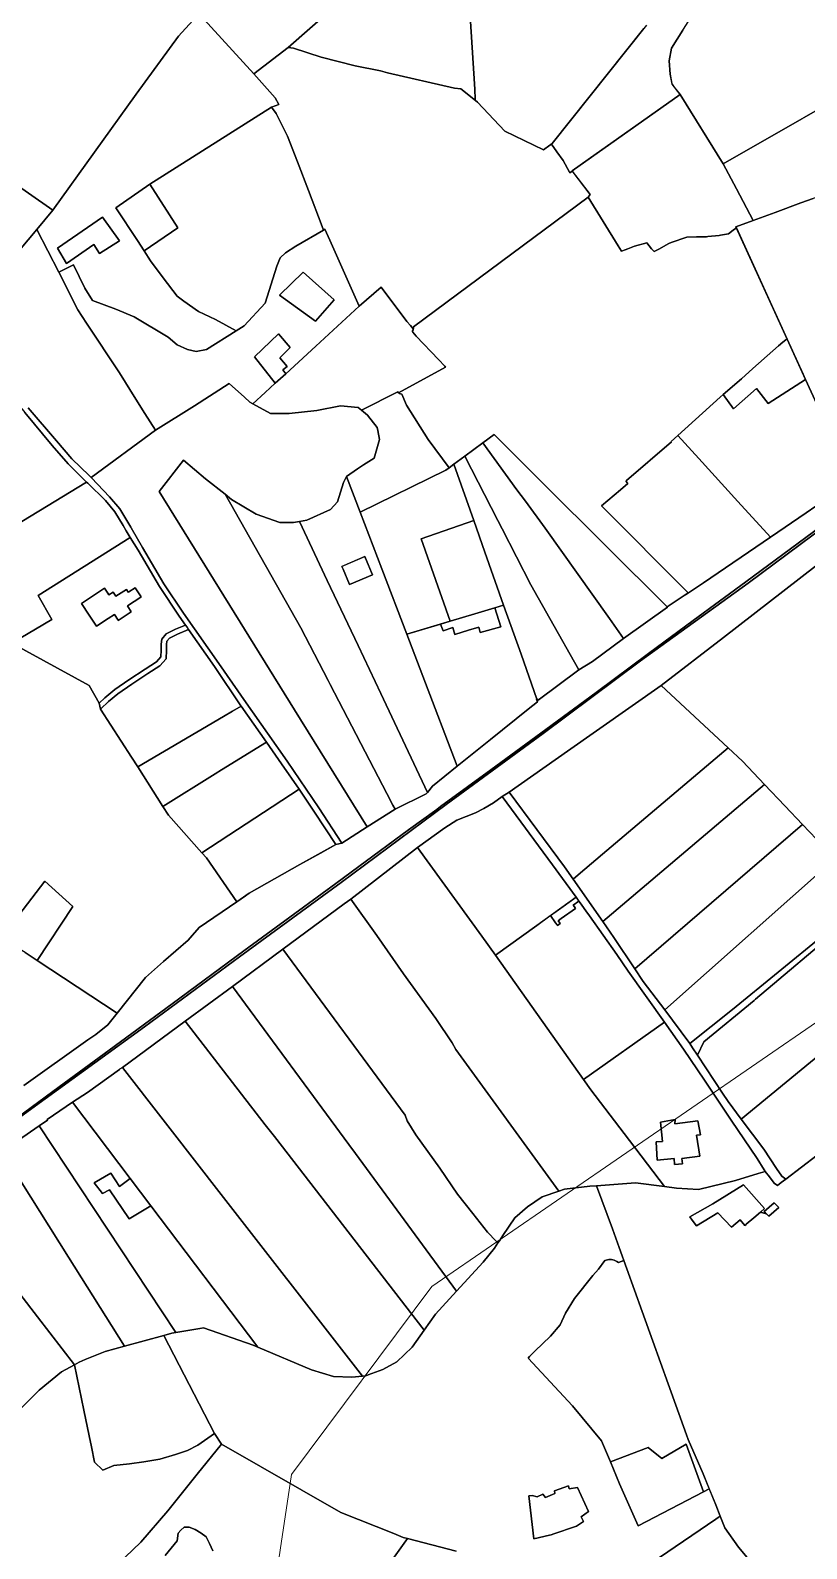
# Model space of a CAD drawing. Header units: metres. Extents: x 3 to 1027712, y 40 to 4430649.
# Drawn here: x 506058 to 506501, y 4409298 to 4410163 of the extents above; entities that cross this region are included whole.
import ezdxf

# ---------------------------------------------------------------- set-up
doc = ezdxf.new("R2010")
doc.units = ezdxf.units.M
doc.header["$MEASUREMENT"] = 0
doc.layers.add('A.ES.SDGC.CP.07003.cadastralparcel — CadastralParcel', color=1, linetype='Continuous')
doc.layers.add('Carreteras_5_km', color=2, linetype='Continuous', lineweight=30)
doc.layers.add('Zonas_Interes_Minero_5_km', color=7, linetype='Continuous', lineweight=9, true_color=0xc0fac1)

msp = doc.modelspace()

# ---------------------------------------------------------------- linework, layer by layer
at = {"layer": 'A.ES.SDGC.CP.07003.cadastralparcel — CadastralParcel', "color": 7, "linetype": 'Continuous', "flags": 128}
for points in [[(506556.46, 4410107.17), (506548.37, 4410127.79), (506543.91, 4410139.16), (506452.92, 4410087.17), (506428.53, 4410126.55), (506423.82, 4410132.38), (506422.71, 4410138.2), (506422.16, 4410145.68), (506423.54, 4410152.89), (506429.92, 4410163.14), (506431.98, 4410166.44), (506436.85, 4410174.23), (506444.32, 4410186.75), (506445.89, 4410189.96), (506449.83, 4410209.63), (506452.6, 4410229.49), (506497.89, 4410250.25), (506501.37, 4410251.84), (506524.14, 4410191.33), (506554.98, 4410203.71), (506584.6, 4410118.89), (506556.46, 4410107.17)], [(506242.06, 4410186), (506251.2, 4410189.55), (506253.38, 4410189.87), (506258.44, 4410190.59), (506265.41, 4410191.58), (506265.86, 4410191.84), (506272.52, 4410195.64), (506275.56, 4410200.2), (506284.19, 4410208.32), (506305.47, 4410223.17), (506305.93, 4410215.9), (506311.35, 4410129.58), (506311.71, 4410123.91), (506311.76, 4410123.15), (506303.47, 4410129.79), (506299.87, 4410130.27), (506261.63, 4410138.91), (506257.65, 4410140), (506243.32, 4410142.87), (506223.78, 4410147.94), (506208.19, 4410152.94), (506205.1, 4410153.28), (506242.06, 4410186)], [(506376.09, 4410068.06), (506276.47, 4409994.2), (506276.42, 4409993.3), (506276.37, 4409993.07), (506274.8, 4409995.03), (506272.61, 4409997.26), (506257.97, 4410016.88), (506245.55, 4410006.09), (506228.88, 4410043.64), (506225.95, 4410049.83), (506225.15, 4410049.34), (506224.36, 4410051.41), (506216.58, 4410071.91), (506210.43, 4410088.14), (506204.75, 4410102.89), (506198.18, 4410115.66), (506195.53, 4410119.4), (506199.82, 4410120.96), (506197.64, 4410124.59), (506185.59, 4410138.26), (506205.1, 4410153.28), (506208.19, 4410152.94), (506223.78, 4410147.94), (506243.32, 4410142.87), (506257.65, 4410140), (506261.63, 4410138.91), (506299.87, 4410130.27), (506303.47, 4410129.79), (506312.99, 4410122.16), (506328.52, 4410105.78), (506350.59, 4410095.08), (506354.23, 4410097.79), (506355.11, 4410098.34), (506358.24, 4410093.86), (506361.69, 4410088.93), (506365.45, 4410082.34), (506365.64, 4410082), (506366.97, 4410082.97), (506377.11, 4410069.61), (506376.09, 4410068.06)], [(506460.47, 4410072.89), (506452.92, 4410087.17), (506543.91, 4410139.16), (506548.37, 4410127.79), (506556.46, 4410107.17), (506556.65, 4410105.89), (506556.99, 4410103.71), (506557.34, 4410101.36), (506559.45, 4410087.52), (506555.33, 4410085.77), (506521.79, 4410073.67), (506504.2, 4410067.33), (506497.16, 4410064.79), (506482.64, 4410059.42), (506470.05, 4410054.78), (506460.47, 4410072.89)], [(506394.92, 4410037.39), (506393.14, 4410040.3), (506376.09, 4410068.06), (506377.11, 4410069.61), (506366.85, 4410083.12), (506428.53, 4410126.55), (506452.92, 4410087.17), (506460.47, 4410072.89), (506470.05, 4410054.78), (506460.23, 4410051.15), (506460.51, 4410050.54), (506458.68, 4410049.2), (506456, 4410047.24), (506451.43, 4410046.38), (506450.66, 4410046.27), (506444.28, 4410045.62), (506443.45, 4410045.57), (506437.74, 4410045.46), (506432.24, 4410045.36), (506423.31, 4410042.33), (506422.03, 4410041.63), (506416.26, 4410038.51), (506413.54, 4410037.05), (506413.05, 4410037.65), (506412.16, 4410038.75), (506409.53, 4410041.99), (506402.46, 4410040.15), (506398.63, 4410038.74), (506397.04, 4410038.17), (506394.92, 4410037.39)], [(506224.36, 4410051.41), (506225.15, 4410049.34), (506209.38, 4410040.18), (506203.47, 4410036.35), (506200.52, 4410033.49), (506198.65, 4410028.71), (506192.03, 4410007.71), (506179.97, 4409994.88), (506175.38, 4409991.96), (506163.62, 4409998.38), (506153.89, 4410003.04), (506145.58, 4410008.93), (506141.83, 4410011.6), (506133.9, 4410022.16), (506126.65, 4410031.82), (506123.04, 4410037.52), (506142.27, 4410050.7), (506126.28, 4410075.44), (506195.53, 4410119.4), (506198.18, 4410115.66), (506204.75, 4410102.89), (506210.43, 4410088.14), (506216.58, 4410071.91), (506224.36, 4410051.41)], [(506033.53, 4410036.54), (506047.29, 4410053.04), (506037.21, 4410059.91), (506031.71, 4410053.95), (506023.91, 4410061.28), (506034.92, 4410074.79), (506028.04, 4410080.52), (506033.01, 4410087.16), (506071.02, 4410060.71), (506061.9, 4410049.75), (506043.09, 4410027.17), (506033.53, 4410036.54)], [(506123.04, 4410037.52), (506119.25, 4410043.49), (506106.77, 4410061.94), (506126.28, 4410075.44), (506142.27, 4410050.7), (506123.04, 4410037.52)], [(506394.92, 4410037.39), (506397.04, 4410038.17), (506398.63, 4410038.74), (506402.46, 4410040.15), (506409.53, 4410041.99), (506412.16, 4410038.75), (506413.05, 4410037.65), (506413.54, 4410037.05), (506416.26, 4410038.51), (506422.03, 4410041.63), (506423.31, 4410042.33), (506432.24, 4410045.36), (506437.74, 4410045.46), (506443.45, 4410045.57), (506444.28, 4410045.62), (506450.66, 4410046.27), (506451.43, 4410046.38), (506456, 4410047.24), (506458.68, 4410049.2), (506460.51, 4410050.54), (506489.42, 4409987.23), (506488.94, 4409986.89), (506488.84, 4409987.12), (506488.58, 4409986.89), (506486.89, 4409985.44), (506484.51, 4409983.37), (506481.25, 4409980.56), (506481.17, 4409980.49), (506469.86, 4409970.54), (506463.4, 4409964.58), (506452.94, 4409955.61), (506451.21, 4409954.13), (506427.05, 4409932.31), (506423.34, 4409928.95), (506423.59, 4409928.67), (506397.82, 4409906.59), (506397.53, 4409906.34), (506398.7, 4409904.92), (506394.51, 4409901.38), (506383.64, 4409892.19), (506432.96, 4409842.66), (506432.24, 4409842.18), (506431.37, 4409841.61), (506420.97, 4409834.76), (506350.48, 4409904.87), (506322.36, 4409932.85), (506315.92, 4409928.1), (506305.74, 4409920.58), (506299.52, 4409915.99), (506296.73, 4409913.93), (506284.9, 4409929.97), (506272.46, 4409949.6), (506269.92, 4409955.81), (506268.29, 4409956.17), (506268, 4409956.64), (506294.81, 4409971.19), (506294.28, 4409971.78), (506290.72, 4409975.67), (506277.98, 4409988.99), (506276.08, 4409991.16), (506275.78, 4409991.51), (506276.24, 4409992.45), (506276.37, 4409993.07), (506276.42, 4409993.3), (506276.47, 4409994.2), (506376.09, 4410068.06), (506393.14, 4410040.3), (506394.92, 4410037.39)], [(506078.76, 4410030.26), (506073.54, 4410038.96), (506099.19, 4410056.7), (506109.01, 4410043.24), (506097.62, 4410035.95), (506094.24, 4410041.1), (506078.76, 4410030.26)], [(506109.01, 4410043.24), (506099.19, 4410056.7), (506073.54, 4410038.96), (506078.76, 4410030.26), (506094.24, 4410041.1), (506097.62, 4410035.95), (506109.01, 4410043.24)], [(506198.65, 4410028.71), (506200.52, 4410033.49), (506203.47, 4410036.35), (506209.38, 4410040.18), (506225.15, 4410049.34), (506225.95, 4410049.83), (506228.88, 4410043.64), (506245.55, 4410006.09), (506220.88, 4409983.3), (506203.66, 4409967.51), (506201.94, 4409969.73), (506204.5, 4409971.59), (506200.31, 4409976.48), (506206.13, 4409982.53), (506199.61, 4409990.22), (506185.86, 4409977.18), (506197.74, 4409962.09), (506191.98, 4409956.81), (506185.01, 4409950.42), (506183.26, 4409951.39), (506180.13, 4409954.17), (506171.45, 4409961.88), (506151.6, 4409949.29), (506129.49, 4409935.27), (506123.34, 4409944.84), (506118.23, 4409953.03), (506108.9, 4409968), (506090.2, 4409996.38), (506085.29, 4410003.84), (506074.34, 4410025.33), (506082.67, 4410029.49), (506089.28, 4410016.27), (506093.57, 4410009.27), (506106.8, 4410004.21), (506117.36, 4409999.9), (506136.77, 4409988.27), (506141.83, 4409983.99), (506147.66, 4409981.27), (506152.72, 4409980.1), (506158.56, 4409981.27), (506175.38, 4409991.96), (506179.97, 4409994.88), (506192.03, 4410007.71), (506198.65, 4410028.71)], [(506220.58, 4409997.44), (506200.07, 4410012.35), (506213.59, 4410025.39), (506231.31, 4410009.55), (506220.58, 4409997.44)], [(506220.58, 4409997.44), (506231.31, 4410009.55), (506213.59, 4410025.39), (506200.07, 4410012.35), (506220.58, 4409997.44)], [(506276.37, 4409993.07), (506276.24, 4409992.45), (506275.78, 4409991.51), (506276.08, 4409991.16), (506277.98, 4409988.99), (506290.72, 4409975.67), (506294.28, 4409971.78), (506294.81, 4409971.19), (506268, 4409956.64), (506267.63, 4409957.22), (506246.76, 4409946.81), (506244.93, 4409948.33), (506234.87, 4409949.21), (506221.31, 4409946.58), (506205.57, 4409944.84), (506195.07, 4409944.84), (506185.01, 4409950.42), (506191.98, 4409956.81), (506197.74, 4409962.09), (506203.66, 4409967.51), (506220.88, 4409983.3), (506245.55, 4410006.09), (506257.97, 4410016.88), (506272.61, 4409997.26), (506274.8, 4409995.03), (506276.37, 4409993.07)], [(506035.72, 4409872.75), (505980.38, 4409953.75), (505997.35, 4409975.2), (506002.67, 4409981.92), (506007.2, 4409987.64), (506016.26, 4409999.09), (506019.83, 4410003.6), (506022.42, 4410006.88), (506022.91, 4410005.31), (506022.36, 4410001.43), (506022, 4409998.66), (506021.62, 4409996.08), (506021.43, 4409993.86), (506021.62, 4409990.35), (506022.73, 4409986.29), (506025.87, 4409981.3), (506034.37, 4409970.59), (506054.93, 4409945.36), (506070.64, 4409926.71), (506079.7, 4409916.18), (506090.24, 4409905.82), (506035.72, 4409872.75)], [(506197.74, 4409962.09), (506185.86, 4409977.18), (506199.61, 4409990.22), (506206.13, 4409982.53), (506200.31, 4409976.48), (506204.5, 4409971.59), (506201.94, 4409969.73), (506203.66, 4409967.51), (506197.74, 4409962.09)], [(506488.94, 4409986.89), (506489.42, 4409987.23), (506498.51, 4409967.3), (506499.88, 4409964.31), (506478.49, 4409950.53), (506472.02, 4409959.15), (506458.8, 4409947.56), (506452.94, 4409955.61), (506463.4, 4409964.58), (506469.86, 4409970.54), (506481.17, 4409980.49), (506481.25, 4409980.56), (506484.51, 4409983.37), (506486.89, 4409985.44), (506488.58, 4409986.89), (506488.84, 4409987.12), (506488.94, 4409986.89)], [(506452.94, 4409955.61), (506458.8, 4409947.56), (506472.02, 4409959.15), (506478.49, 4409950.53), (506499.88, 4409964.31), (506514.87, 4409931.47), (506526.69, 4409906.72), (506522.34, 4409903.46), (506500.19, 4409888.24), (506479.95, 4409874.35), (506461.31, 4409894.77), (506439.07, 4409919.14), (506427.05, 4409932.31), (506451.21, 4409954.13), (506452.94, 4409955.61)], [(506235.72, 4409700.02), (506222.46, 4409720.14), (506204.53, 4409746.77), (506193.23, 4409762.83), (506181.13, 4409780.04), (506165.63, 4409802.37), (506145.45, 4409831.11), (506134.24, 4409847.82), (506122.08, 4409868.44), (506115.66, 4409879.8), (506115.45, 4409880.18), (506109.18, 4409890.61), (506103.22, 4409897.39), (506093.03, 4409908.17), (506092.73, 4409908.46), (506129.49, 4409935.27), (506151.6, 4409949.29), (506171.45, 4409961.88), (506180.13, 4409954.17), (506183.26, 4409951.39), (506185.01, 4409950.42), (506195.07, 4409944.84), (506205.57, 4409944.84), (506221.31, 4409946.58), (506234.87, 4409949.21), (506244.93, 4409948.33), (506246.76, 4409946.81), (506250.18, 4409943.96), (506255.87, 4409936.97), (506256.19, 4409935.24), (506257.18, 4409929.98), (506254.12, 4409919.49), (506247.99, 4409915.55), (506244.49, 4409913.37), (506238.35, 4409908.95), (506236.62, 4409905.5), (506233.12, 4409894.58), (506229.19, 4409890.21), (506215.63, 4409884.09), (506211.46, 4409883.35), (506208.19, 4409882.78), (506200.32, 4409882.78), (506186.76, 4409887.58), (506172.76, 4409895.89), (506169.09, 4409898.81), (506157.89, 4409907.69), (506145.42, 4409918.32), (506131.58, 4409900.41), (506208.64, 4409776.1), (506250.04, 4409709.29), (506235.72, 4409700.02)], [(506268.29, 4409956.17), (506269.92, 4409955.81), (506272.46, 4409949.6), (506284.9, 4409929.97), (506296.73, 4409913.93), (506294.98, 4409912.64), (506246.12, 4409888.62), (506238.35, 4409908.95), (506244.49, 4409913.37), (506247.99, 4409915.55), (506254.12, 4409919.49), (506257.18, 4409929.98), (506256.19, 4409935.24), (506255.87, 4409936.97), (506250.18, 4409943.96), (506246.76, 4409946.81), (506267.63, 4409957.22), (506268.29, 4409956.17)], [(506370.77, 4409798.77), (506354.19, 4409828.16), (506343.43, 4409847.23), (506327.04, 4409879.13), (506324.61, 4409883.85), (506305.74, 4409920.58), (506315.92, 4409928.1), (506335.42, 4409901.45), (506340.25, 4409894.86), (506351.5, 4409879.48), (506388.19, 4409827.98), (506396.22, 4409816.72), (506378.5, 4409803.55), (506370.77, 4409798.77)], [(506396.22, 4409816.72), (506388.19, 4409827.98), (506351.5, 4409879.48), (506340.25, 4409894.86), (506335.42, 4409901.45), (506315.92, 4409928.1), (506322.36, 4409932.85), (506350.48, 4409904.87), (506421.15, 4409834.57), (506396.22, 4409816.72)], [(506461.31, 4409894.77), (506479.95, 4409874.35), (506441.66, 4409848.32), (506431.49, 4409841.5), (506432.24, 4409842.18), (506432.96, 4409842.66), (506383.64, 4409892.19), (506394.51, 4409901.38), (506398.7, 4409904.92), (506397.53, 4409906.34), (506397.82, 4409906.59), (506423.59, 4409928.67), (506423.34, 4409928.95), (506427.05, 4409932.31), (506439.07, 4409919.14), (506461.31, 4409894.77)], [(506346.78, 4409782.04), (506337.74, 4409807.68), (506327.84, 4409835.74), (506317.22, 4409865.83), (506310.84, 4409883.92), (506299.52, 4409915.99), (506305.74, 4409920.58), (506324.61, 4409883.85), (506327.04, 4409879.13), (506343.43, 4409847.23), (506354.19, 4409828.16), (506370.77, 4409798.77), (506347.47, 4409781.53), (506347.22, 4409782.2), (506346.78, 4409782.04)], [(506250.04, 4409709.29), (506208.64, 4409776.1), (506131.58, 4409900.41), (506145.42, 4409918.32), (506157.89, 4409907.69), (506169.09, 4409898.81), (506212.23, 4409822.75), (506227.86, 4409792.7), (506229, 4409790.51), (506261.28, 4409728.42), (506264.79, 4409721.68), (506265.96, 4409719.43), (506250.04, 4409709.29)], [(506258.46, 4409856.31), (506246.12, 4409888.62), (506294.98, 4409912.64), (506296.73, 4409913.93), (506299.52, 4409915.99), (506310.84, 4409883.92), (506280.87, 4409873.48), (506297.47, 4409826.55), (506272.71, 4409819.05), (506258.46, 4409856.31)], [(506025.23, 4409849.43), (506017.48, 4409861.69), (506035.72, 4409872.75), (506090.24, 4409905.82), (506090.97, 4409905.1), (506101.01, 4409895.35), (506106.37, 4409888.89), (506111.07, 4409880.97), (506112.84, 4409877.99), (506115.1, 4409874.21), (506062.59, 4409841.19), (506070.3, 4409827.58), (506047.62, 4409814.02), (506036.19, 4409832.1), (506025.23, 4409849.43)], [(506284.54, 4409729.03), (506257.89, 4409785.3), (506244.91, 4409812.7), (506227.36, 4409849.77), (506211.46, 4409883.35), (506215.63, 4409884.09), (506229.19, 4409890.21), (506233.12, 4409894.58), (506236.62, 4409905.5), (506238.35, 4409908.95), (506246.12, 4409888.62), (506258.46, 4409856.31), (506272.71, 4409819.05), (506281.78, 4409795.3), (506301.4, 4409743.98), (506287.32, 4409732.62), (506284.54, 4409729.03)], [(506265.96, 4409719.43), (506264.79, 4409721.68), (506261.28, 4409728.42), (506229, 4409790.51), (506227.86, 4409792.7), (506212.23, 4409822.75), (506169.09, 4409898.81), (506172.76, 4409895.89), (506186.76, 4409887.58), (506200.32, 4409882.78), (506208.19, 4409882.78), (506211.46, 4409883.35), (506227.36, 4409849.77), (506244.91, 4409812.7), (506257.89, 4409785.3), (506284.54, 4409729.03), (506283.72, 4409728.12), (506265.96, 4409719.43)], [(506297.47, 4409826.55), (506280.87, 4409873.48), (506310.84, 4409883.92), (506317.22, 4409865.83), (506327.84, 4409835.74), (506322.84, 4409834.22), (506311.41, 4409830.77), (506304.35, 4409828.63), (506297.47, 4409826.55)], [(506522.39, 4409876.07), (506522.47, 4409876.13), (506531.29, 4409861.56), (506549.86, 4409831.3), (506561.33, 4409812.34), (506586.98, 4409769.93), (506591.56, 4409762.38), (506601.97, 4409745.37), (506589.46, 4409735.47), (506523.48, 4409683.24), (506516.46, 4409690.96), (506506.11, 4409702.33), (506498.15, 4409710.72), (506488.04, 4409721.39), (506476.53, 4409733.52), (506464.03, 4409746.72), (506455.82, 4409754.34), (506417.54, 4409789.94), (506453.06, 4409817.21), (506505.5, 4409857.81), (506508.54, 4409861.1), (506522.17, 4409875.9), (506522.39, 4409876.07)], [(506091.6, 4409789.96), (506047.62, 4409814.02), (506070.3, 4409827.58), (506062.59, 4409841.19), (506115.1, 4409874.21), (506119.5, 4409866.91), (506131.7, 4409846.22), (506142.97, 4409829.42), (506146.56, 4409824.31), (506140.83, 4409821.96), (506135.63, 4409819.27), (506133.13, 4409816.38), (506132.75, 4409813.5), (506132.75, 4409810.04), (506132.56, 4409806.2), (506130.06, 4409803.32), (506123.52, 4409799.28), (506114.29, 4409793.13), (506106.21, 4409787.56), (506100.63, 4409782.95), (506097.35, 4409779.81), (506091.6, 4409789.96)], [(506236.75, 4409858.21), (506248.72, 4409863.3), (506249.08, 4409862.46), (506252.54, 4409854.3), (506253.13, 4409852.91), (506240.02, 4409847.36), (506236.32, 4409856.09), (506235.62, 4409857.73), (506236.75, 4409858.21)], [(506236.32, 4409856.09), (506240.02, 4409847.36), (506253.13, 4409852.91), (506249.08, 4409862.46), (506248.72, 4409863.3), (506235.62, 4409857.73), (506236.32, 4409856.09)], [(506113.95, 4409843.01), (506114.27, 4409843.22), (506117.94, 4409845.63), (506121.35, 4409840.44), (506117.68, 4409838.03), (506117.36, 4409837.82), (506113.44, 4409835.25), (506115.63, 4409831.91), (506115.68, 4409831.83), (506108.27, 4409826.96), (506108.22, 4409827.04), (506106.02, 4409830.37), (506102.4, 4409827.99), (506095.82, 4409823.67), (506091.33, 4409830.51), (506089.77, 4409832.88), (506089.18, 4409833.79), (506087.33, 4409836.6), (506100.47, 4409845.26), (506102.33, 4409842.42), (506102.93, 4409841.52), (506105.31, 4409843.08), (506106.86, 4409840.73), (506112.87, 4409844.66), (506113.95, 4409843.01)], [(506113.95, 4409843.01), (506112.87, 4409844.66), (506106.86, 4409840.73), (506105.31, 4409843.08), (506102.93, 4409841.52), (506102.33, 4409842.42), (506100.47, 4409845.26), (506087.33, 4409836.6), (506089.18, 4409833.79), (506089.77, 4409832.88), (506091.33, 4409830.51), (506095.82, 4409823.67), (506102.4, 4409827.99), (506106.02, 4409830.37), (506108.22, 4409827.04), (506108.27, 4409826.96), (506115.68, 4409831.83), (506115.63, 4409831.91), (506113.44, 4409835.25), (506117.36, 4409837.82), (506117.68, 4409838.03), (506121.35, 4409840.44), (506117.94, 4409845.63), (506114.27, 4409843.22), (506113.95, 4409843.01)], [(506314.49, 4409820.12), (506326.24, 4409823.23), (506322.84, 4409834.22), (506327.84, 4409835.74), (506337.74, 4409807.68), (506346.78, 4409782.04), (506346.57, 4409781.96), (506347.07, 4409780.59), (506341.81, 4409776.37), (506320.38, 4409759.2), (506301.4, 4409743.98), (506281.78, 4409795.3), (506272.71, 4409819.05), (506291.92, 4409824.87), (506293.32, 4409821.02), (506298.82, 4409823.02), (506300, 4409819.04), (506307.82, 4409821.38), (506313.63, 4409823.11), (506314.49, 4409820.12)], [(506311.41, 4409830.77), (506322.84, 4409834.22), (506326.24, 4409823.23), (506314.49, 4409820.12), (506313.63, 4409823.11), (506307.82, 4409821.38), (506300, 4409819.04), (506298.82, 4409823.02), (506293.32, 4409821.02), (506291.92, 4409824.87), (506297.47, 4409826.55), (506304.35, 4409828.63), (506311.41, 4409830.77)], [(506097.78, 4409778.14), (506097.35, 4409779.81), (506100.63, 4409782.95), (506106.21, 4409787.56), (506114.29, 4409793.13), (506123.52, 4409799.28), (506130.06, 4409803.32), (506132.56, 4409806.2), (506132.75, 4409810.04), (506132.75, 4409813.5), (506133.13, 4409816.38), (506135.63, 4409819.27), (506140.83, 4409821.96), (506146.56, 4409824.31), (506147.44, 4409823.05), (506148.32, 4409821.8), (506142.09, 4409819.23), (506137.52, 4409816.87), (506135.99, 4409815.1), (506135.75, 4409813.3), (506135.75, 4409809.97), (506135.5, 4409805.02), (506132.02, 4409801.01), (506125.14, 4409796.76), (506115.97, 4409790.65), (506108.02, 4409785.17), (506102.63, 4409780.71), (506098.38, 4409776.64), (506098.21, 4409776.45), (506097.78, 4409778.14)], [(506115.86, 4409749.06), (506098.21, 4409776.45), (506098.38, 4409776.64), (506102.63, 4409780.71), (506108.02, 4409785.17), (506115.97, 4409790.65), (506125.14, 4409796.76), (506132.02, 4409801.01), (506135.5, 4409805.02), (506135.75, 4409809.97), (506135.75, 4409813.3), (506135.99, 4409815.1), (506137.52, 4409816.87), (506142.09, 4409819.23), (506148.32, 4409821.8), (506163.16, 4409800.68), (506178.13, 4409778.33), (506178.24, 4409778.17), (506173.3, 4409775.28), (506168.22, 4409772.3), (506119.31, 4409743.61), (506115.86, 4409749.06)], [(506417.54, 4409789.94), (506455.82, 4409754.34), (506386.73, 4409695.89), (506371.6, 4409683.09), (506367.39, 4409679.53), (506362.47, 4409686.57), (506330.91, 4409729.2), (506364.23, 4409752.5), (506417.54, 4409789.94)], [(506133.62, 4409721.06), (506119.31, 4409743.61), (506168.22, 4409772.3), (506173.3, 4409775.28), (506178.24, 4409778.17), (506192.63, 4409757.65), (506167.12, 4409741.83), (506163.51, 4409739.59), (506133.62, 4409721.06)], [(506136.83, 4409715.99), (506133.62, 4409721.06), (506163.51, 4409739.59), (506167.12, 4409741.83), (506192.63, 4409757.65), (506201.26, 4409745.35), (506211.24, 4409730.78), (506155.91, 4409694.62), (506136.83, 4409715.99)], [(506384.32, 4409655.38), (506367.39, 4409679.53), (506371.6, 4409683.09), (506386.73, 4409695.89), (506455.82, 4409754.34), (506464.03, 4409746.72), (506476.53, 4409733.52), (506384.32, 4409655.38)], [(506175.74, 4409666.72), (506158.46, 4409691.77), (506155.91, 4409694.62), (506211.24, 4409730.78), (506220.12, 4409717.83), (506232.17, 4409699.34), (506211.7, 4409687.88), (506182.82, 4409671.58), (506175.74, 4409666.72)], [(506330.91, 4409729.2), (506362.47, 4409686.57), (506367.39, 4409679.53), (506384.32, 4409655.38), (506390.59, 4409646.42), (506402.61, 4409628.5), (506407.41, 4409621.34), (506419.61, 4409605.09), (506433.36, 4409586.77), (506433.9, 4409585.96), (506435.54, 4409583.47), (506438.3, 4409579.29), (506452.62, 4409557.59), (506455.71, 4409552.9), (506463.21, 4409542.91), (506476.05, 4409525.82), (506483.36, 4409514.69), (506486.38, 4409510.42), (506488.58, 4409508.7), (506486.04, 4409506.79), (506483.84, 4409505.11), (506482.04, 4409506.46), (506479.28, 4409509.97), (506476.91, 4409513.13), (506476.28, 4409513.99), (506472.26, 4409520.51), (506457.44, 4409542.33), (506442.23, 4409565), (506430.33, 4409582.73), (506419.42, 4409598.12), (506398.86, 4409627.12), (506392.33, 4409636.65), (506376.77, 4409658.73), (506374.75, 4409661.52), (506369.08, 4409669.34), (506355.67, 4409687.83), (506327.01, 4409726.69), (506330.91, 4409729.2)], [(506390.59, 4409646.42), (506384.32, 4409655.38), (506476.53, 4409733.52), (506488.04, 4409721.39), (506498.15, 4409710.72), (506402.61, 4409628.5), (506390.59, 4409646.42)], [(506327.01, 4409726.69), (506355.67, 4409687.83), (506369.08, 4409669.34), (506346.81, 4409653.22), (506323.29, 4409636.2), (506315.5, 4409647.18), (506278.82, 4409697.52), (506294.32, 4409708.84), (506301.08, 4409713.14), (506311.81, 4409717.35), (506316.52, 4409719.82), (506322.04, 4409723.12), (506327.01, 4409726.69)], [(506407.41, 4409621.34), (506402.61, 4409628.5), (506498.15, 4409710.72), (506506.11, 4409702.33), (506516.46, 4409690.96), (506419.61, 4409605.09), (506407.41, 4409621.34)], [(506278.82, 4409697.52), (506315.5, 4409647.18), (506323.29, 4409636.2), (506373.37, 4409565.49), (506377.52, 4409559.64), (506396.47, 4409534.71), (506419.47, 4409504.47), (506403.02, 4409506.59), (506380.71, 4409504.88), (506377.02, 4409504.59), (506362.62, 4409502.99), (506359.35, 4409501.87), (506300.57, 4409582.53), (506298.59, 4409586.24), (506289.26, 4409600.14), (506270.83, 4409625.67), (506255.59, 4409647.42), (506240.69, 4409668.15), (506278.82, 4409697.52)], [(506433.36, 4409586.77), (506419.61, 4409605.09), (506516.46, 4409690.96), (506523.48, 4409683.24), (506536.4, 4409669.04), (506458.31, 4409605.33), (506433.9, 4409585.96), (506433.36, 4409586.77)], [(506049.79, 4409641.07), (506041.67, 4409646.11), (506066.48, 4409678.43), (506082.36, 4409664.07), (506062.05, 4409633.2), (506055.13, 4409637.75), (506049.79, 4409641.07)], [(506240.69, 4409668.15), (506255.59, 4409647.42), (506270.83, 4409625.67), (506289.26, 4409600.14), (506298.59, 4409586.24), (506300.57, 4409582.53), (506359.35, 4409501.87), (506349.81, 4409498.6), (506341.41, 4409493), (506334.21, 4409486.6), (506327.39, 4409476.51), (506325.44, 4409473.61), (506324.59, 4409472.36), (506323.56, 4409473.27), (506318.7, 4409478.49), (506310.24, 4409489.1), (506301.56, 4409500.17), (506291.48, 4409514.92), (506277.8, 4409533.97), (506272.95, 4409541.89), (506271.73, 4409545.16), (506202, 4409639.66), (506237.06, 4409665.48), (506240.69, 4409668.15)], [(506368.18, 4409663.75), (506368.77, 4409662.94), (506360.67, 4409657.08), (506358.97, 4409655.85), (506359.86, 4409654.61), (506360.08, 4409654.31), (506358.54, 4409653.2), (506358.27, 4409653.57), (506357.43, 4409654.74), (506354.5, 4409658.79), (506357.74, 4409661.13), (506369.08, 4409669.34), (506370.69, 4409667.12), (506367.45, 4409664.77), (506368.18, 4409663.75)], [(506435.54, 4409583.47), (506433.9, 4409585.96), (506458.31, 4409605.33), (506536.4, 4409669.04), (506537.29, 4409668.06), (506543.13, 4409664.95), (506566.51, 4409641.2), (506573.64, 4409634.82), (506572.12, 4409633.47), (506570.54, 4409632.05), (506562.41, 4409640.61), (506543.98, 4409660.06), (506538.79, 4409662.66), (506534.64, 4409663.44), (506530.74, 4409661.36), (506520.88, 4409653.06), (506471.31, 4409611.19), (506470.52, 4409610.52), (506441.96, 4409586.91), (506438.3, 4409579.29), (506435.54, 4409583.47)], [(506368.18, 4409663.75), (506367.45, 4409664.77), (506370.69, 4409667.12), (506371.43, 4409666.1), (506373.35, 4409663.45), (506374.75, 4409661.52), (506376.77, 4409658.73), (506392.33, 4409636.65), (506398.86, 4409627.12), (506419.42, 4409598.12), (506373.37, 4409565.49), (506323.29, 4409636.2), (506346.81, 4409653.22), (506354.25, 4409658.61), (506354.5, 4409658.79), (506357.43, 4409654.74), (506358.27, 4409653.57), (506358.54, 4409653.2), (506360.08, 4409654.31), (506359.86, 4409654.61), (506358.97, 4409655.85), (506360.67, 4409657.08), (506368.77, 4409662.94), (506368.18, 4409663.75)], [(506452.62, 4409557.59), (506438.3, 4409579.29), (506441.96, 4409586.91), (506470.52, 4409610.52), (506471.31, 4409611.19), (506520.88, 4409653.06), (506530.74, 4409661.36), (506534.64, 4409663.44), (506538.79, 4409662.66), (506543.98, 4409660.06), (506562.41, 4409640.61), (506570.54, 4409632.05), (506558.03, 4409620.85), (506536.91, 4409603.49), (506463.21, 4409542.91), (506455.71, 4409552.9), (506452.62, 4409557.59)], [(506202, 4409639.66), (506271.73, 4409545.16), (506272.95, 4409541.89), (506277.8, 4409533.97), (506291.48, 4409514.92), (506301.56, 4409500.17), (506310.24, 4409489.1), (506318.7, 4409478.49), (506323.56, 4409473.27), (506324.59, 4409472.36), (506322.61, 4409469.42), (506316.21, 4409461.42), (506300.98, 4409444.86), (506243.37, 4409523.21), (506239.54, 4409528.41), (506173.28, 4409618.51), (506202, 4409639.66)], [(506173.28, 4409618.51), (506239.54, 4409528.41), (506243.37, 4409523.21), (506300.98, 4409444.86), (506289, 4409431.84), (506282.55, 4409422.65), (506197.28, 4409532.91), (506192.04, 4409539.69), (506146.46, 4409598.62), (506173.28, 4409618.51)], [(506476.05, 4409525.82), (506463.21, 4409542.91), (506536.91, 4409603.49), (506562.71, 4409568.43), (506539.67, 4409548.88), (506506.44, 4409522.25), (506488.58, 4409508.7), (506486.38, 4409510.42), (506483.36, 4409514.69), (506476.05, 4409525.82)], [(506146.46, 4409598.62), (506192.04, 4409539.69), (506197.28, 4409532.91), (506282.55, 4409422.65), (506275.8, 4409413.05), (506267, 4409404.65), (506258.99, 4409400.26), (506250.59, 4409397.11), (506249.39, 4409396.66), (506247.4, 4409396.46), (506161.62, 4409506.73), (506157.07, 4409512.57), (506110.57, 4409572.35), (506146.46, 4409598.62)], [(506377.52, 4409559.64), (506373.37, 4409565.49), (506419.42, 4409598.12), (506430.33, 4409582.73), (506442.23, 4409565), (506457.44, 4409542.33), (506472.26, 4409520.51), (506476.28, 4409513.99), (506476.91, 4409513.13), (506472.82, 4409511.88), (506460.03, 4409507.96), (506438.82, 4409502.77), (506426.42, 4409503.57), (506419.47, 4409504.47), (506396.47, 4409534.71), (506377.52, 4409559.64)], [(506110.57, 4409572.35), (506157.07, 4409512.57), (506161.62, 4409506.73), (506247.4, 4409396.46), (506241.39, 4409395.86), (506230.99, 4409396.26), (506218.41, 4409400.07), (506187.7, 4409413.01), (506126.75, 4409493.53), (506114.98, 4409509.08), (506082.14, 4409552.46), (506090.65, 4409558.03), (506109.04, 4409571.1), (506108.9, 4409571.37), (506110.26, 4409572.12), (506110.57, 4409572.35)], [(506082.14, 4409552.46), (506114.98, 4409509.08), (506108.9, 4409504.41), (506104.08, 4409512.12), (506094.59, 4409506.5), (506099.25, 4409500.55), (506103.27, 4409502.64), (506114.53, 4409486.09), (506126.75, 4409493.53), (506187.7, 4409413.01), (506185.21, 4409414.06), (506156.8, 4409424.05), (506154.69, 4409423.68), (506141.04, 4409421.25), (506063.14, 4409539.12), (506067.9, 4409542.33), (506067.66, 4409542.69), (506082.14, 4409552.46)], [(506063.14, 4409539.12), (506141.04, 4409421.25), (506138.8, 4409420.85), (506134.25, 4409419.61), (506111.86, 4409413.49), (506079.92, 4409464.18), (506042.02, 4409524.34), (506063.14, 4409539.12)], [(506418.34, 4409530.1), (506417.3, 4409541.05), (506425.57, 4409542.61), (506425.44, 4409540.15), (506438.48, 4409541.96), (506440.03, 4409533.83), (506437.71, 4409533.71), (506439.64, 4409521.71), (506429.44, 4409520.42), (506429.7, 4409517.31), (506425.18, 4409517.05), (506425.05, 4409520.42), (506415.37, 4409519.5), (506414.85, 4409529.96), (506418.34, 4409530.1)], [(506418.34, 4409530.1), (506414.85, 4409529.96), (506415.37, 4409519.5), (506425.05, 4409520.42), (506425.18, 4409517.05), (506429.7, 4409517.31), (506429.44, 4409520.42), (506439.64, 4409521.71), (506437.71, 4409533.71), (506440.03, 4409533.83), (506438.48, 4409541.96), (506425.44, 4409540.15), (506425.57, 4409542.61), (506417.3, 4409541.05), (506418.34, 4409530.1)], [(506042.02, 4409524.34), (506079.92, 4409464.18), (506111.86, 4409413.49), (506100.79, 4409410.46), (506089.4, 4409405.85), (506085.99, 4409404.46), (506083.35, 4409402.99), (506062.27, 4409430.27), (506052.11, 4409443.42), (506042.59, 4409455.73), (506033.5, 4409467.49), (506013.7, 4409493.1), (506022.15, 4409499.21), (506015.34, 4409507.68), (506019.82, 4409510.85), (506022.81, 4409510.9), (506042.02, 4409524.34)], [(506114.53, 4409486.09), (506103.27, 4409502.64), (506099.25, 4409500.55), (506094.59, 4409506.5), (506104.08, 4409512.12), (506108.9, 4409504.41), (506114.98, 4409509.08), (506126.75, 4409493.53), (506114.53, 4409486.09)], [(506433.99, 4409487.17), (506447.09, 4409494.6), (506464.6, 4409505.4), (506476.52, 4409491.87), (506474.21, 4409489.9), (506477.51, 4409488.98), (506476.31, 4409490.26), (506482.04, 4409495.23), (506484.63, 4409492.47), (506478.9, 4409487.5), (506477.6, 4409488.88), (506474.13, 4409489.83), (506470.38, 4409486.63), (506466.09, 4409482.96), (506466.02, 4409482.9), (506465.34, 4409482.32), (506462.6, 4409485.43), (506457.76, 4409481.28), (506449.98, 4409489.4), (506437.71, 4409482.14), (506435.34, 4409485.34), (506433.99, 4409487.17)], [(506433.99, 4409487.17), (506435.34, 4409485.34), (506437.71, 4409482.14), (506449.98, 4409489.4), (506457.76, 4409481.28), (506462.6, 4409485.43), (506465.34, 4409482.32), (506466.02, 4409482.9), (506466.09, 4409482.96), (506470.38, 4409486.63), (506474.13, 4409489.83), (506477.6, 4409488.88), (506478.9, 4409487.5), (506484.63, 4409492.47), (506482.04, 4409495.23), (506476.31, 4409490.26), (506477.51, 4409488.98), (506474.21, 4409489.9), (506476.52, 4409491.87), (506464.6, 4409505.4), (506447.09, 4409494.6), (506433.99, 4409487.17)], [(506393.39, 4409461.19), (506396.41, 4409462.35), (506432.05, 4409363.11), (506433.07, 4409360.28), (506441.52, 4409340.81), (506445, 4409332.25), (506441.68, 4409330.53), (506431.84, 4409357.62), (506418.02, 4409349.47), (506410.28, 4409355.77), (506388.68, 4409347.65), (506383.68, 4409359.66), (506367.07, 4409379.47), (506341.79, 4409406.65), (506342.57, 4409407.65), (506344.04, 4409409.12), (506345.61, 4409410.7), (506354.5, 4409419.17), (506360.08, 4409425.61), (506363.18, 4409432.42), (506368.3, 4409440.62), (506378.7, 4409453.88), (506381.94, 4409457.36), (506385.5, 4409462.28), (506387.88, 4409462.81), (506389.39, 4409462.81), (506390.9, 4409462.48), (506392.31, 4409461.83), (506393.39, 4409461.19)], [(505972.63, 4409373.25), (505968.48, 4409377.31), (505990.33, 4409394.59), (505998.34, 4409400.91), (506007.14, 4409407.87), (506020.93, 4409418.77), (506038.47, 4409432.64), (506052.11, 4409443.42), (506062.27, 4409430.27), (506083.35, 4409402.99), (506075.98, 4409398.87), (506063.18, 4409388.47), (506048.78, 4409374.08), (506035.58, 4409357.69), (506018.77, 4409339.3), (506014.93, 4409333.79), (506003.36, 4409343.35), (505992.15, 4409354.22), (505979.21, 4409366.84), (505972.63, 4409373.25)], [(506088.67, 4409377.02), (506083.35, 4409402.99), (506085.99, 4409404.46), (506089.4, 4409405.85), (506100.79, 4409410.46), (506111.86, 4409413.49), (506134.25, 4409419.61), (506163.04, 4409363.72), (506153.52, 4409357.1), (506147.61, 4409354.01), (506140.86, 4409351.76), (506131.87, 4409349.23), (506122.87, 4409347.55), (506114.71, 4409346.42), (506105.71, 4409345.58), (506099.44, 4409342.84), (506094.73, 4409347.39), (506092.91, 4409356.27), (506091.64, 4409362.46), (506088.67, 4409377.02)], [(506393.91, 4409335.05), (506388.68, 4409347.65), (506410.28, 4409355.77), (506418.02, 4409349.47), (506431.84, 4409357.62), (506441.68, 4409330.53), (506404.52, 4409311.2), (506393.91, 4409335.05)], [(506345.1, 4409303.76), (506342.11, 4409328.26), (506344.14, 4409328.51), (506346.93, 4409327.76), (506350.23, 4409329.16), (506351.76, 4409327.25), (506357.09, 4409329.67), (506356.83, 4409331.19), (506364.83, 4409334), (506365.21, 4409332.35), (506369.91, 4409333.11), (506376.17, 4409319.29), (506372.11, 4409316.36), (506373.27, 4409313.57), (506369.34, 4409311.03), (506355.96, 4409306.34), (506355.51, 4409306.19), (506354.97, 4409306.06), (506353.97, 4409305.83), (506345.1, 4409303.76)], [(506342.11, 4409328.26), (506345.1, 4409303.76), (506353.97, 4409305.83), (506354.97, 4409306.06), (506355.51, 4409306.19), (506355.96, 4409306.34), (506369.34, 4409311.03), (506373.27, 4409313.57), (506372.11, 4409316.36), (506376.17, 4409319.29), (506369.91, 4409333.11), (506365.21, 4409332.35), (506364.83, 4409334), (506356.83, 4409331.19), (506357.09, 4409329.67), (506351.76, 4409327.25), (506350.23, 4409329.16), (506346.93, 4409327.76), (506344.14, 4409328.51), (506342.11, 4409328.26)]]:
    msp.add_lwpolyline(points, close=True, dxfattribs=at)
for points in [[(506409.24, 4410166.03), (506355.5, 4410098.74), (506350.59, 4410095.08), (506328.52, 4410105.78), (506312.99, 4410122.16), (506311.76, 4410123.15), (506311.71, 4410123.91), (506311.71, 4410123.91), (506311.35, 4410129.58), (506305.93, 4410215.9)], [(506242.06, 4410186), (506205.1, 4410153.28), (506185.59, 4410138.26), (506155.03, 4410171.55)], [(506155.03, 4410171.55), (506185.59, 4410138.26), (506185.59, 4410138.26), (506197.64, 4410124.59), (506199.82, 4410120.96), (506195.53, 4410119.4), (506126.28, 4410075.44), (506106.77, 4410061.94), (506119.25, 4410043.49), (506123.04, 4410037.52), (506126.65, 4410031.82), (506133.9, 4410022.16), (506141.83, 4410011.6), (506145.58, 4410008.93), (506153.89, 4410003.04), (506163.62, 4409998.38), (506175.38, 4409991.96), (506158.56, 4409981.27), (506152.72, 4409980.1), (506147.66, 4409981.27), (506141.83, 4409983.99), (506136.77, 4409988.27), (506117.36, 4409999.9), (506106.8, 4410004.21), (506093.57, 4410009.27), (506089.28, 4410016.27), (506082.67, 4410029.49), (506074.34, 4410025.33), (506061.9, 4410049.75), (506071.02, 4410060.71), (506118.44, 4410126.82), (506142.57, 4410159.88), (506150.75, 4410168.82)], [(506150.75, 4410168.82), (506142.57, 4410159.88), (506118.44, 4410126.82), (506071.02, 4410060.71), (506033.01, 4410087.16), (506014.68, 4410099.91), (506012.79, 4410101.23), (506011.2, 4410102.34), (505958.82, 4410138.78), (505979.08, 4410166.25)], [(506429.92, 4410163.14), (506423.54, 4410152.89), (506422.16, 4410145.68), (506422.71, 4410138.2), (506423.74, 4410132.81), (506423.82, 4410132.38), (506425.09, 4410130.8), (506425.09, 4410130.8), (506428.53, 4410126.55), (506375.99, 4410089.56), (506366.85, 4410083.12), (506366.97, 4410082.97), (506365.64, 4410082), (506365.45, 4410082.34), (506361.69, 4410088.93), (506358.24, 4410093.86), (506355.11, 4410098.34), (506354.23, 4410097.79), (506355.5, 4410098.74), (506407.74, 4410164.15)], [(506514.87, 4409931.47), (506499.88, 4409964.31), (506489.42, 4409987.23), (506460.23, 4410051.15), (506470.05, 4410054.78), (506482.64, 4410059.42), (506497.16, 4410064.79), (506504.2, 4410067.33)], [(506043.09, 4410027.17), (506061.9, 4410049.75), (506074.34, 4410025.33), (506085.29, 4410003.84), (506090.2, 4409996.38), (506108.9, 4409968), (506118.23, 4409953.03), (506123.34, 4409944.84), (506129.49, 4409935.27), (506092.73, 4409908.46), (506091.69, 4409909.46), (506091.69, 4409909.46), (506081.79, 4409919), (506073.11, 4409929.21), (506056.85, 4409948.09)], [(506056.85, 4409948.09), (506073.11, 4409929.21), (506081.79, 4409919), (506091.69, 4409909.46), (506092.73, 4409908.46), (506093.03, 4409908.17), (506103.22, 4409897.39), (506109.18, 4409890.61), (506115.45, 4409880.18), (506115.66, 4409879.8), (506122.08, 4409868.44), (506134.24, 4409847.82), (506145.45, 4409831.11), (506165.63, 4409802.37), (506181.13, 4409780.04), (506193.23, 4409762.83), (506204.53, 4409746.77), (506222.46, 4409720.14), (506235.72, 4409700.02), (506232.17, 4409699.34), (506232.17, 4409699.34), (506220.12, 4409717.83), (506211.24, 4409730.78), (506201.26, 4409745.35), (506192.63, 4409757.65), (506178.24, 4409778.17), (506178.13, 4409778.33), (506163.16, 4409800.68), (506148.32, 4409821.8), (506147.44, 4409823.05), (506146.56, 4409824.31), (506142.97, 4409829.42), (506131.7, 4409846.22), (506119.5, 4409866.91), (506115.1, 4409874.21), (506112.84, 4409877.99), (506111.07, 4409880.97), (506106.37, 4409888.89), (506101.01, 4409895.35), (506090.97, 4409905.1), (506090.24, 4409905.82), (506079.7, 4409916.18), (506070.64, 4409926.71), (506054.93, 4409945.36)], [(506054.41, 4409561.99), (506090.83, 4409587.96), (506095.52, 4409591.07), (506102.25, 4409596.54), (506107.65, 4409603.27), (506123.71, 4409623.52), (506125.51, 4409625.09), (506134.1, 4409632.59), (506148.02, 4409644.75), (506149.05, 4409645.97), (506154.28, 4409652.13), (506175.74, 4409666.72), (506180.74, 4409670.15), (506182.82, 4409671.58), (506211.7, 4409687.88), (506223.42, 4409694.44), (506232.17, 4409699.34), (506235.72, 4409700.02), (506250.04, 4409709.29), (506265.96, 4409719.43), (506283.72, 4409728.12), (506284.54, 4409729.03), (506287.32, 4409732.62), (506301.4, 4409743.98), (506320.38, 4409759.2), (506341.81, 4409776.37), (506347.07, 4409780.59), (506346.57, 4409781.96), (506346.78, 4409782.04), (506347.22, 4409782.2), (506347.47, 4409781.53), (506370.77, 4409798.77), (506378.5, 4409803.55), (506396.22, 4409816.72), (506421.15, 4409834.57), (506421.15, 4409834.57), (506420.97, 4409834.76), (506431.37, 4409841.61), (506432.24, 4409842.18), (506431.49, 4409841.5), (506441.66, 4409848.32), (506479.95, 4409874.35), (506500.19, 4409888.24), (506522.34, 4409903.46)], [(506526.52, 4409892.25), (506467.18, 4409848.26), (506405.91, 4409804), (506350.28, 4409762.61), (506295.15, 4409722.03), (506235.32, 4409677.73), (506177.42, 4409635.32), (506123.13, 4409595.49), (506066.56, 4409554.38), (506003.21, 4409508.47), (505949.42, 4409468.83), (505891.51, 4409427.1), (505840.7, 4409389.64), (505803.88, 4409361.49), (505783.61, 4409346.29), (505766.43, 4409331.23), (505743.81, 4409310.36), (505731.32, 4409298.84), (505728.68, 4409296.41)], [(505728.68, 4409296.41), (505731.32, 4409298.84), (505743.81, 4409310.36), (505766.43, 4409331.23), (505783.61, 4409346.29), (505803.88, 4409361.49), (505840.7, 4409389.64), (505891.51, 4409427.1), (505949.42, 4409468.83), (506003.21, 4409508.47), (506066.56, 4409554.38), (506123.13, 4409595.49), (506177.42, 4409635.32), (506235.32, 4409677.73), (506295.15, 4409722.03), (506350.28, 4409762.61), (506405.91, 4409804), (506467.18, 4409848.26), (506526.52, 4409892.25)], [(506505.5, 4409857.81), (506453.06, 4409817.21), (506417.54, 4409789.94), (506364.23, 4409752.5), (506330.91, 4409729.2), (506327.01, 4409726.69), (506322.04, 4409723.12), (506316.52, 4409719.82), (506311.81, 4409717.35), (506301.08, 4409713.14), (506294.32, 4409708.84), (506278.82, 4409697.52), (506240.69, 4409668.15), (506237.06, 4409665.48), (506202, 4409639.66), (506173.28, 4409618.51), (506146.46, 4409598.62), (506110.57, 4409572.35), (506110.26, 4409572.12), (506108.9, 4409571.37), (506109.04, 4409571.1), (506090.65, 4409558.03), (506082.14, 4409552.46), (506067.66, 4409542.69), (506067.9, 4409542.33), (506063.14, 4409539.12), (506042.02, 4409524.34)], [(506047.62, 4409814.02), (506091.6, 4409789.96), (506097.35, 4409779.81), (506097.78, 4409778.14), (506098.21, 4409776.45), (506115.86, 4409749.06), (506119.31, 4409743.61), (506133.62, 4409721.06), (506136.83, 4409715.99), (506155.91, 4409694.62), (506158.46, 4409691.77), (506175.74, 4409666.72), (506154.28, 4409652.13), (506148.02, 4409644.75), (506134.1, 4409632.59), (506123.71, 4409623.52), (506107.65, 4409603.27), (506107.65, 4409603.27), (506062.05, 4409633.2), (506082.36, 4409664.07), (506066.48, 4409678.43), (506041.67, 4409646.11)], [(506055.13, 4409637.75), (506062.05, 4409633.2), (506107.65, 4409603.27), (506102.25, 4409596.54), (506095.52, 4409591.07), (506090.83, 4409587.96), (506054.41, 4409561.99)], [(506467.58, 4409291.98), (506461.72, 4409298.95), (506453.81, 4409309.98), (506451.21, 4409316.67), (506448.69, 4409323.18), (506441.52, 4409340.81), (506433.07, 4409360.28), (506432.05, 4409363.11), (506393.76, 4409469.74), (506389.95, 4409480.36), (506389.95, 4409480.36), (506380.71, 4409504.88), (506403.02, 4409506.59), (506419.47, 4409504.47), (506426.42, 4409503.57), (506438.82, 4409502.77), (506460.03, 4409507.96), (506472.82, 4409511.88), (506476.91, 4409513.13), (506479.28, 4409509.97), (506482.04, 4409506.46), (506483.84, 4409505.11), (506486.04, 4409506.79), (506488.58, 4409508.7), (506506.44, 4409522.25)], [(506300.88, 4409296.79), (506273.15, 4409303.93), (506270.61, 4409304.58), (506265.26, 4409306.72), (506234.99, 4409318.83), (506167.08, 4409357.72), (506163.04, 4409363.72), (506134.25, 4409419.61), (506138.8, 4409420.85), (506141.04, 4409421.25), (506154.69, 4409423.68), (506156.8, 4409424.05), (506185.21, 4409414.06), (506187.7, 4409413.01), (506218.41, 4409400.07), (506230.99, 4409396.26), (506241.39, 4409395.86), (506247.4, 4409396.46), (506249.39, 4409396.66), (506250.59, 4409397.11), (506258.99, 4409400.26), (506267, 4409404.65), (506275.8, 4409413.05), (506282.55, 4409422.65), (506289, 4409431.84), (506300.98, 4409444.86), (506316.21, 4409461.42), (506322.61, 4409469.42), (506324.59, 4409472.36), (506325.44, 4409473.61), (506327.39, 4409476.51), (506334.21, 4409486.6), (506341.41, 4409493), (506349.81, 4409498.6), (506359.35, 4409501.87), (506362.62, 4409502.99), (506377.02, 4409504.59), (506380.71, 4409504.88), (506389.95, 4409480.36), (506393.76, 4409469.74), (506396.41, 4409462.35), (506393.39, 4409461.19), (506392.31, 4409461.83), (506390.9, 4409462.48), (506389.39, 4409462.81), (506387.88, 4409462.81), (506385.5, 4409462.28), (506381.94, 4409457.36), (506378.7, 4409453.88), (506368.3, 4409440.62), (506363.18, 4409432.42), (506360.08, 4409425.61), (506354.5, 4409419.17), (506345.61, 4409410.7), (506344.04, 4409409.12), (506342.57, 4409407.65), (506341.79, 4409406.65), (506367.07, 4409379.47), (506383.68, 4409359.66), (506388.68, 4409347.65), (506393.91, 4409335.05), (506404.52, 4409311.2), (506441.68, 4409330.53), (506441.68, 4409330.53), (506445, 4409332.25), (506448.69, 4409323.18), (506451.21, 4409316.67), (506450.11, 4409315.92), (506448.71, 4409314.97), (506366.22, 4409258.86)], [(506048.78, 4409374.08), (506063.18, 4409388.47), (506075.98, 4409398.87), (506083.35, 4409402.99), (506088.67, 4409377.02), (506091.64, 4409362.46), (506092.91, 4409356.27), (506094.73, 4409347.39), (506099.44, 4409342.84), (506105.71, 4409345.58), (506114.71, 4409346.42), (506122.87, 4409347.55), (506131.87, 4409349.23), (506140.86, 4409351.76), (506147.61, 4409354.01), (506153.52, 4409357.1), (506163.04, 4409363.72), (506167.08, 4409357.72), (506153.28, 4409340.57), (506136.52, 4409319.74), (506121.04, 4409301.87), (506112.22, 4409293.33)], [(506112.22, 4409293.33), (506121.04, 4409301.87), (506136.52, 4409319.74), (506153.28, 4409340.57), (506167.08, 4409357.72), (506234.99, 4409318.83), (506265.26, 4409306.72), (506270.61, 4409304.58), (506273.15, 4409303.93), (506261.67, 4409287.92)], [(506366.22, 4409258.86), (506448.71, 4409314.97), (506450.11, 4409315.92), (506451.21, 4409316.67), (506453.81, 4409309.98), (506461.72, 4409298.95), (506467.58, 4409291.98)], [(506134.91, 4409294.2), (506141.75, 4409302.72), (506142.37, 4409306.91), (506143.89, 4409308.69), (506145.8, 4409310.34), (506148.59, 4409310.35), (506152.03, 4409309.09), (506155.46, 4409306.94), (506158.27, 4409304.92), (506160.31, 4409301.12), (506162.1, 4409296.93)], [(506162.1, 4409296.93), (506160.31, 4409301.12), (506158.27, 4409304.92), (506155.46, 4409306.94), (506152.03, 4409309.09), (506148.59, 4409310.35), (506145.8, 4409310.34), (506143.89, 4409308.69), (506142.37, 4409306.91), (506141.75, 4409302.72), (506134.91, 4409294.2)], [(506261.67, 4409287.92), (506273.15, 4409303.93), (506300.88, 4409296.79)]]:
    msp.add_lwpolyline(points, dxfattribs=at)
at = {"layer": 'Carreteras_5_km'}
for p, q in [((506465.81, 4409849, 27.39), (506516.8, 4409886.59, 27.02)), ((506465.81, 4409849, 27.39), (506516.8, 4409886.59, 27.02)), ((506435.9, 4409826.96, 27.58), (506465.81, 4409849, 27.39)), ((506435.9, 4409826.96, 27.58), (506465.81, 4409849, 27.39)), ((506410.48, 4409808.1, 27.68), (506435.9, 4409826.96, 27.58)), ((506410.48, 4409808.1, 27.68), (506435.9, 4409826.96, 27.58)), ((506380.64, 4409785.94, 27.85), (506410.48, 4409808.1, 27.68)), ((506380.64, 4409785.94, 27.85), (506410.48, 4409808.1, 27.68)), ((506351.8, 4409764.8, 27.98), (506380.64, 4409785.94, 27.85)), ((506351.8, 4409764.8, 27.98), (506380.64, 4409785.94, 27.85)), ((506320.5, 4409741.89, 28.08), (506351.8, 4409764.8, 27.98)), ((506320.5, 4409741.89, 28.08), (506351.8, 4409764.8, 27.98)), ((506291.91, 4409720.94, 28.14), (506320.5, 4409741.89, 28.08)), ((506291.91, 4409720.94, 28.14), (506320.5, 4409741.89, 28.08)), ((506289.73, 4409719.34, 28.16), (506291.91, 4409720.94, 28.14)), ((506289.73, 4409719.34, 28.16), (506291.91, 4409720.94, 28.14)), ((506273.72, 4409707.59, 28.21), (506289.73, 4409719.34, 28.16)), ((506273.72, 4409707.59, 28.21), (506289.73, 4409719.34, 28.16)), ((506245.3, 4409686.72, 28.25), (506273.72, 4409707.59, 28.21)), ((506245.3, 4409686.72, 28.25), (506273.72, 4409707.59, 28.21)), ((506232.14, 4409677.06, 28.27), (506245.3, 4409686.72, 28.25)), ((506232.14, 4409677.06, 28.27), (506245.3, 4409686.72, 28.25)), ((506179.83, 4409638.66, 28.42), (506232.14, 4409677.06, 28.27)), ((506179.83, 4409638.66, 28.42), (506232.14, 4409677.06, 28.27)), ((506138.88, 4409608.57, 28.49), (506179.83, 4409638.66, 28.42)), ((506138.88, 4409608.57, 28.49), (506179.83, 4409638.66, 28.42)), ((506103.11, 4409582.14, 28.56), (506138.88, 4409608.57, 28.49)), ((506103.11, 4409582.14, 28.56), (506138.88, 4409608.57, 28.49)), ((506074.61, 4409561.25, 28.61), (506103.11, 4409582.14, 28.56)), ((506074.61, 4409561.25, 28.61), (506103.11, 4409582.14, 28.56)), ((506000.63, 4409506.73, 28.3), (506074.61, 4409561.25, 28.61)), ((506000.63, 4409506.73, 28.3), (506074.61, 4409561.25, 28.61))]:
    msp.add_line(p, q, dxfattribs=at)
at = {"layer": 'Zonas_Interes_Minero_5_km'}
msp.add_lwpolyline([(506187.07, 4409207.25), (506206.91, 4409340.46), (506286.93, 4409447.51), (506509.11, 4409600.13), (506713.61, 4409797.67), (506801.09, 4409852.42), (507006.51, 4409907.07), (507176.11, 4409932.06), (507343.06, 4409949.53), (507480.45, 4409959.77), (507501.28, 4409918.65), (507535.75, 4409784.78), (507560.36, 4409690.11), (507582.72, 4409608.08), (507639.01, 4409504.02), (507641.63, 4409489.17), (507701.53, 4409362.59), (507718.39, 4409329.22), (507654.8, 4409320.17), (507569.77, 4409294.06), (507542.8, 4409331.8), (507286.95, 4409314.91), (507208.77, 4409291.03)], dxfattribs=at)

doc.saveas('drawing.dxf')
